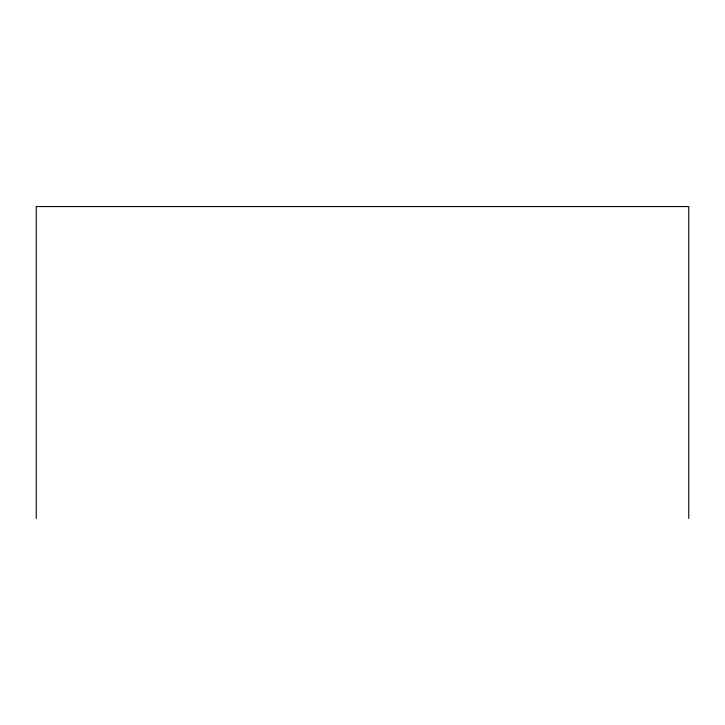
<?xml version="1.0" encoding="UTF-8"?>
<svg xmlns="http://www.w3.org/2000/svg" width="725" height="725" viewBox="0 0 725 725"><rect width="100%" height="100%" fill="white"/><g stroke="black" fill="none" stroke-linecap="round" stroke-linejoin="round"><path stroke-width="1.09" d="M688.75 518.438L688.75 206.562L36.25 206.562L36.25 518.438"/></g></svg>
